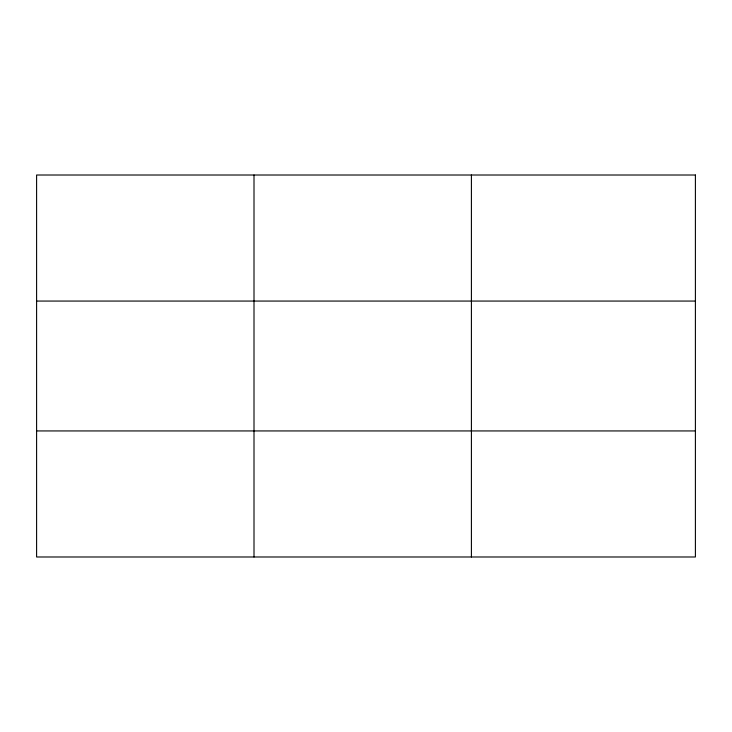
<?xml version="1.0" encoding="UTF-8"?>
<svg xmlns="http://www.w3.org/2000/svg" width="732" height="732" viewBox="0 0 732 732"><rect width="100%" height="100%" fill="white"/><g stroke="black" fill="none" stroke-linecap="round" stroke-linejoin="round"><path stroke-width="1.1" d="M254.004 556.988L254.004 175.012M471.408 556.988L471.408 175.012M36.6 301.062L695.4 301.062M36.6 430.938L695.4 430.938M695.4 175.012L695.4 556.988L36.6 556.988L36.6 175.012L695.4 175.012"/></g></svg>
